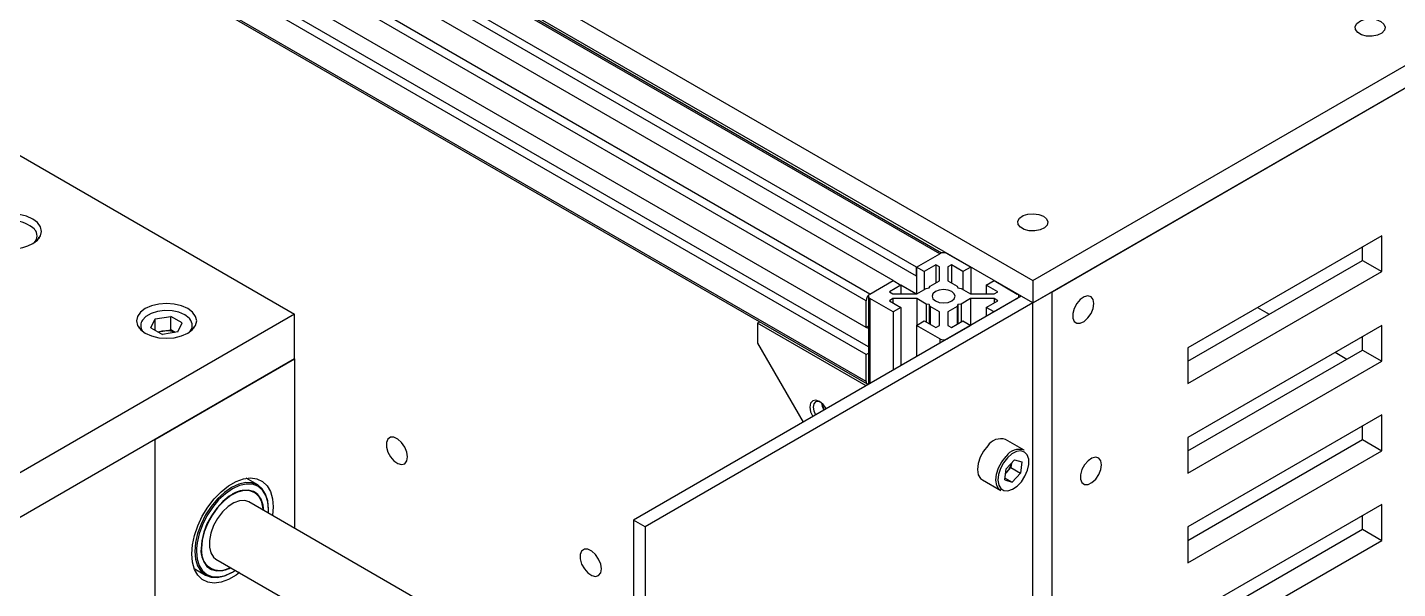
# Model space of a CAD drawing. Header units: millimetres. Extents: x -190 to 12889, y -227 to 3957.
# Drawn here: x 12323.2 to 12573.1, y 766.4 to 868.7 of the extents above; entities that cross this region are included whole.
import ezdxf

# ---------------------------------------------------------------- set-up
doc = ezdxf.new("R2010")
doc.units = ezdxf.units.MM
doc.header["$LTSCALE"] = 0.7
doc.layers.get('0').update_dxf_attribs({"color": 255})
doc.layers.add('DIM', color=94, linetype='Continuous', lineweight=25)

# ---------------------------------------------------------------- blocks, each defined once
blk = doc.blocks.new('3d')
at = {"color": 5, "linetype": 'Continuous', "lineweight": 25}
for p, q in [((17589.11, 928.39), (17904.48, 746.33)), ((17904.48, 742.25), (17589.11, 924.31)), ((17887.51, 751.23), (17604.67, 914.51)), ((17887.86, 751.36), (17605.17, 914.56)), ((17879.02, 746.33), (17596.18, 909.62)), ((17883.27, 748.78), (17600.42, 912.06)), ((17883.27, 747.15), (17600.42, 910.43)), ((17874.78, 743.88), (17591.94, 907.17)), ((17874.07, 742.66), (17591.23, 905.94)), ((17874.07, 737.76), (17591.23, 901.04)), ((17874.07, 732.86), (17591.23, 896.14)), ((17874.49, 734.26), (17592.64, 896.96)), ((17904.48, 746.33), (18042.36, 825.93)), ((17904.48, 742.25), (18042.36, 821.85)), ((17908.01, 744.29), (18042.36, 821.85)), ((17874.07, 727.96), (17723.71, 814.76)), ((17723.42, 814.59), (17874.28, 727.5)), ((17714.73, 772.02), (17769.83, 740.21)), ((17723.21, 754.25), (17723.19, 753.96)), ((17723.21, 753.99), (17723.21, 754.25)), ((17968.12, 754.49), (17932.76, 734.08)), ((17964.58, 750), (17964.58, 752.45)), ((17968.12, 747.96), (17968.12, 754.49)), ((17883.27, 748.78), (17887.51, 751.23)), ((17888.92, 751.23), (17893.16, 748.78)), ((17932.76, 731.63), (17964.58, 750)), ((17964.58, 750), (17968.12, 747.96)), ((17884.68, 747.97), (17883.27, 748.78)), ((17883.27, 748.78), (17883.27, 743.91)), ((17883.27, 747.15), (17883.27, 748.78)), ((17886.8, 749.19), (17884.68, 747.97)), ((17884.68, 747.97), (17884.68, 744.7)), ((17887.46, 748.81), (17886.8, 749.19)), ((17886.8, 749.19), (17886.8, 745.93)), ((17887.46, 746.31), (17887.46, 748.81)), ((17889.63, 749.19), (17888.96, 748.81)), ((17888.96, 748.81), (17888.96, 746.31)), ((17891.75, 747.97), (17889.63, 749.19)), ((17889.63, 749.19), (17889.63, 745.93)), ((17893.16, 748.78), (17891.75, 747.97)), ((17891.75, 747.97), (17891.75, 744.7)), ((17893.16, 748.78), (17893.16, 743.91)), ((17932.76, 727.55), (17968.12, 747.96)), ((17874.78, 743.88), (17879.02, 746.33)), ((17880.44, 745.52), (17878.32, 744.29)), ((17879.02, 746.33), (17880.44, 745.52)), ((17880.44, 745.52), (17880.44, 743.91)), ((17883.14, 743.91), (17880.44, 745.47)), ((17883.31, 743.91), (17885.02, 744.9)), ((17885.02, 744.9), (17885.6, 744.99)), ((17885.6, 744.99), (17885.75, 745.32)), ((17885.75, 745.32), (17887.46, 746.31)), ((17888.96, 746.31), (17890.68, 745.32)), ((17890.68, 745.32), (17890.83, 744.99)), ((17890.83, 744.99), (17891.41, 744.9)), ((17891.41, 744.9), (17893.12, 743.91)), ((17895.99, 745.52), (17897.41, 746.33)), ((17898.11, 744.29), (17895.99, 745.52)), ((17895.99, 745.52), (17895.99, 743.91)), ((17897.41, 746.33), (17901.65, 743.88)), ((17904.48, 746.33), (17904.48, 742.25)), ((17902.36, 743.48), (17831.65, 702.66)), ((17904.48, 742.25), (17833.77, 701.43)), ((17874.07, 737.76), (17874.07, 742.66)), ((17874.49, 743.48), (17874.49, 727.39)), ((17879.02, 740.62), (17874.78, 743.07)), ((17874.78, 743.07), (17874.78, 727.56)), ((17878.32, 744.29), (17878.98, 743.91)), ((17878.98, 743.04), (17878.32, 742.66)), ((17878.32, 742.66), (17880.44, 741.44)), ((17878.98, 743.91), (17883.31, 743.91)), ((17883.31, 743.04), (17878.98, 743.04)), ((17878.98, 743.04), (17878.98, 742.28)), ((17883.25, 743.91), (17883.27, 743.93)), ((17885.02, 742.06), (17883.31, 743.04)), ((17883.31, 743.04), (17883.31, 738.19)), ((17893.12, 743.04), (17891.41, 742.06)), ((17893.12, 743.91), (17897.45, 743.91)), ((17897.45, 743.04), (17893.12, 743.04)), ((17893.12, 743.04), (17893.12, 738.19)), ((17895.99, 741.44), (17898.11, 742.66)), ((17901.65, 743.07), (17897.41, 740.62)), ((17897.45, 743.91), (17898.11, 744.29)), ((17898.11, 742.66), (17897.45, 743.04)), ((17897.45, 743.04), (17897.45, 742.28)), ((17901.94, 743.24), (17901.94, 743.48)), ((17904.48, 742.25), (17902.36, 743.48)), ((17904.48, 742.25), (17908.01, 744.29)), ((17904.48, 641.41), (17904.48, 742.25)), ((17904.48, 644.27), (17904.48, 742.25)), ((17908.01, 639.37), (17908.01, 744.29)), ((17769.83, 740.21), (17699.12, 699.39)), ((17744.42, 739.37), (17747.26, 739.8)), ((17749.33, 738.61), (17747.26, 739.8)), ((17747.26, 737.36), (17747.26, 739.8)), ((17769.83, 732.04), (17769.83, 740.21)), ((17880.44, 741.44), (17879.02, 740.62)), ((17879.02, 740.62), (17879.02, 730.01)), ((17880.44, 741.44), (17880.44, 730.82)), ((17885.6, 741.97), (17885.02, 742.06)), ((17885.02, 742.06), (17885.02, 738.79)), ((17885.75, 741.63), (17885.6, 741.97)), ((17885.6, 741.97), (17885.6, 738.46)), ((17887.46, 740.64), (17885.75, 741.63)), ((17885.75, 741.63), (17885.75, 738.37)), ((17887.46, 738.14), (17887.46, 740.64)), ((17890.68, 741.63), (17888.96, 740.64)), ((17888.96, 740.64), (17888.96, 738.14)), ((17890.83, 741.97), (17890.68, 741.63)), ((17890.68, 741.63), (17890.68, 738.37)), ((17891.41, 742.06), (17890.83, 741.97)), ((17890.83, 741.97), (17890.83, 738.46)), ((17891.41, 742.06), (17891.41, 738.79)), ((17897.41, 740.62), (17895.99, 741.44)), ((17895.99, 741.44), (17895.99, 739.8)), ((17945.47, 741.42), (17947.6, 740.2)), ((17741.5, 737.92), (17741.5, 737.66)), ((17741.52, 737.63), (17741.5, 737.92)), ((17743.66, 737.73), (17744.42, 739.37)), ((17743.66, 737.73), (17745.74, 736.53)), ((17744.42, 737.29), (17744.42, 739.37)), ((17745.84, 737.14), (17747.26, 737.36)), ((17748.06, 736.89), (17747.26, 737.36)), ((17748.57, 736.97), (17749.33, 738.61)), ((17751.5, 737.92), (17751.47, 737.63)), ((17751.5, 737.66), (17751.5, 737.92)), ((17854.27, 738.58), (17854.69, 738.81)), ((17874.07, 727.15), (17854.27, 738.58)), ((17854.27, 738.58), (17854.27, 734.9)), ((17874.49, 738), (17874.07, 737.76)), ((17874.49, 737.57), (17874.11, 737.78)), ((17883.27, 738.17), (17884.68, 738.99)), ((17887.51, 735.72), (17883.27, 738.17)), ((17883.27, 738.17), (17883.27, 732.45)), ((17884.68, 738.99), (17886.8, 737.76)), ((17886.8, 737.76), (17887.46, 738.14)), ((17893.16, 738.17), (17888.92, 735.72)), ((17888.96, 738.14), (17889.63, 737.76)), ((17889.63, 737.76), (17891.75, 738.99)), ((17891.75, 738.99), (17893.16, 738.17)), ((17968.12, 738.16), (17932.76, 717.75)), ((17968.12, 731.63), (17968.12, 738.16)), ((17744.93, 737), (17745.84, 737.14)), ((17748.57, 736.97), (17745.74, 736.53)), ((17854.27, 734.9), (17862.58, 720.51)), ((17887.51, 735.72), (17887.51, 734.9)), ((17964.58, 733.67), (17964.58, 736.12)), ((17874.07, 732.86), (17874.49, 733.1)), ((17874.07, 727.96), (17874.07, 732.86)), ((17932.76, 734.08), (17932.76, 727.55)), ((17932.76, 715.3), (17964.58, 733.67)), ((17959.62, 733.26), (17961.74, 732.03)), ((17964.58, 733.67), (17968.12, 731.63)), ((17769.83, 732.04), (17699.12, 691.22)), ((17744.38, 717.35), (17769.83, 732.04)), ((17769.83, 732.04), (17769.83, 701.17)), ((17932.76, 711.22), (17968.12, 731.63)), ((17968.12, 721.83), (17932.76, 701.42)), ((17964.58, 717.34), (17964.58, 719.79)), ((17968.12, 715.3), (17968.12, 721.83)), ((17744.38, 717.35), (17744.38, 570.37)), ((17902.89, 715.42), (17899.53, 717.35)), ((17932.76, 717.75), (17932.76, 711.22)), ((17932.76, 698.97), (17964.58, 717.34)), ((17964.58, 717.34), (17968.12, 715.3)), ((17932.76, 694.89), (17968.12, 715.3)), ((17901.16, 713.67), (17899.62, 712.04)), ((17899.73, 711.43), (17900.5, 712.24)), ((17900.58, 713.06), (17900.5, 712.24)), ((17900.5, 712.24), (17902.26, 711.22)), ((17901.16, 713.67), (17902.48, 713.26)), ((17902.48, 713.26), (17902.26, 711.22)), ((17763.13, 709.08), (17761.03, 710.29)), ((17895.28, 709.99), (17898.64, 708.05)), ((17899.4, 710.01), (17899.62, 712.04)), ((17899.4, 710.01), (17900.72, 709.6)), ((17899.44, 710.34), (17900.72, 709.6)), ((17899.53, 711.23), (17899.73, 711.43)), ((17900.72, 709.6), (17902.26, 711.22)), ((17762.52, 707.7), (17762.45, 707.74)), ((17831.65, 665.48), (17761.52, 705.97)), ((17968.12, 705.5), (17932.76, 685.09)), ((17968.12, 698.97), (17968.12, 705.5)), ((17833.77, 701.43), (17831.65, 702.66)), ((17831.65, 702.66), (17831.65, 496.63)), ((17964.58, 701.01), (17964.58, 703.46)), ((17833.77, 701.43), (17833.77, 495.4)), ((17932.76, 701.42), (17932.76, 694.89)), ((17932.76, 682.64), (17964.58, 701.01)), ((17964.58, 701.01), (17968.12, 698.97)), ((17751.96, 697.48), (17751.94, 696.97)), ((17932.76, 678.56), (17968.12, 698.97)), ((17755.52, 695.57), (17831.65, 651.63)), ((17751.53, 693.83), (17753.63, 692.63)), ((17754.45, 693.88), (17754.52, 693.84))]:
    blk.add_line(p, q, dxfattribs=at)
at = {"color": 5, "linetype": 'Continuous', "lineweight": 25, "flags": 128}
for points in [[(17967.94, 793.58), (17968.51, 793.1), (17968.74, 792.53), (17968.6, 791.96), (17968.11, 791.45), (17967.33, 791.07), (17966.38, 790.89), (17965.37, 790.92), (17964.44, 791.15), (17963.73, 791.56), (17963.32, 792.1), (17963.27, 792.68), (17963.59, 793.23), (17964.24, 793.68), (17965.12, 793.97), (17966.12, 794.05), (17967.11, 793.91), (17967.94, 793.58)], [(17722.1, 753.07), (17722.98, 753.73), (17723.53, 754.49), (17723.71, 755.31), (17723.53, 756.13), (17722.98, 756.9), (17722.1, 757.56), (17720.96, 758.06), (17719.64, 758.38), (17718.21, 758.49), (17716.79, 758.38), (17715.46, 758.06), (17714.73, 757.77)], [(17906.42, 758.07), (17906.99, 757.59), (17907.23, 757.02), (17907.09, 756.44), (17906.59, 755.93), (17905.82, 755.56), (17904.86, 755.38), (17903.85, 755.4), (17902.92, 755.64), (17902.21, 756.05), (17901.8, 756.58), (17901.75, 757.17), (17902.08, 757.72), (17902.72, 758.17), (17903.6, 758.45), (17904.61, 758.53), (17905.59, 758.4), (17906.42, 758.07)], [(17886.73, 744.33), (17886.27, 743.94), (17886.11, 743.48), (17886.27, 743.01), (17886.73, 742.62), (17887.41, 742.36), (17888.21, 742.26), (17889.02, 742.36), (17889.7, 742.62), (17890.16, 743.01), (17890.31, 743.48), (17890.16, 743.94), (17889.7, 744.33), (17889.02, 744.6), (17888.21, 744.69), (17887.41, 744.6), (17886.73, 744.33)], [(17750.39, 736.74), (17751.26, 737.4), (17751.81, 738.16), (17752, 738.98), (17751.81, 739.81), (17751.26, 740.57), (17750.39, 741.23), (17749.25, 741.73), (17747.92, 742.05), (17746.5, 742.16), (17745.07, 742.05), (17743.75, 741.73), (17742.61, 741.23), (17741.73, 740.57), (17741.18, 739.81), (17741, 738.98), (17741.18, 738.16), (17741.73, 737.4), (17742.61, 736.74), (17743.75, 736.23), (17745.07, 735.92), (17746.5, 735.81), (17747.92, 735.92), (17749.25, 736.23), (17750.39, 736.74)], [(17915.62, 742.15), (17915.48, 742.88), (17915.11, 743.37), (17914.54, 743.54), (17913.85, 743.37), (17913.14, 742.88), (17912.5, 742.14), (17912.02, 741.25), (17911.76, 740.34), (17911.76, 739.51), (17912.02, 738.89), (17912.5, 738.56), (17913.14, 738.56), (17913.85, 738.89), (17914.54, 739.52), (17915.11, 740.34), (17915.48, 741.26), (17915.62, 742.15)], [(17750.73, 739.34), (17750.62, 739.47), (17749.82, 740.09), (17748.75, 740.55), (17747.5, 740.82), (17746.16, 740.87), (17744.85, 740.71), (17743.68, 740.34), (17742.73, 739.79), (17742.09, 739.12), (17741.99, 738.94)], [(17865.59, 724.29), (17864.91, 724.52), (17864.34, 724.41), (17863.95, 723.97), (17863.82, 723.27), (17863.95, 722.41), (17864.34, 721.53)], [(17865.75, 724.19), (17865.33, 724.3), (17864.86, 724.21), (17864.54, 723.85), (17864.43, 723.27), (17864.54, 722.56), (17864.86, 721.83)], [(17866.84, 722.97), (17866.26, 723.74), (17865.59, 724.29)], [(17865.94, 724.04), (17866.05, 723.43), (17866.37, 722.7)], [(17865.99, 724), (17866.08, 723.63), (17866.46, 722.75)], [(17790.46, 714.17), (17790.33, 715.06), (17789.95, 715.98), (17789.38, 716.8), (17788.69, 717.43), (17787.98, 717.76), (17787.34, 717.76), (17786.86, 717.43), (17786.6, 716.81), (17786.6, 715.99), (17786.86, 715.07), (17787.34, 714.18), (17787.98, 713.44), (17788.69, 712.96), (17789.38, 712.78), (17789.95, 712.95), (17790.33, 713.44), (17790.46, 714.17)], [(17896.26, 716.22), (17895.49, 715.24), (17894.89, 714.13), (17894.52, 712.97), (17894.4, 711.88), (17894.55, 710.94), (17894.95, 710.25), (17895.28, 709.99)], [(17899.86, 714.03), (17899.14, 713.11), (17898.58, 712.06), (17898.23, 710.97), (17898.11, 709.94), (17898.26, 709.06), (17898.63, 708.41), (17899.22, 708.05), (17899.96, 708), (17900.78, 708.28), (17901.62, 708.85), (17902.4, 709.67), (17903.05, 710.67), (17903.51, 711.75), (17903.75, 712.82), (17903.73, 713.79), (17903.47, 714.56), (17902.98, 715.07), (17902.31, 715.28), (17901.52, 715.16), (17900.68, 714.73), (17899.86, 714.03)], [(17898.64, 708.05), (17898.31, 708.31), (17897.91, 709), (17897.76, 709.94), (17897.88, 711.03), (17898.25, 712.19), (17898.85, 713.3), (17899.62, 714.28)], [(17917.03, 712.75), (17916.9, 713.49), (17916.52, 713.97), (17915.95, 714.14), (17915.26, 713.97), (17914.55, 713.48), (17913.91, 712.75), (17913.43, 711.86), (17913.17, 710.94), (17913.17, 710.11), (17913.43, 709.49), (17913.91, 709.16), (17914.55, 709.16), (17915.26, 709.5), (17915.95, 710.12), (17916.52, 710.95), (17916.9, 711.87), (17917.03, 712.75)], [(17751.09, 696.49), (17751.22, 698.13), (17751.6, 699.87), (17752.21, 701.64), (17753.03, 703.38), (17754.04, 705.03), (17755.21, 706.54), (17756.49, 707.84), (17757.83, 708.91), (17759.2, 709.7), (17760.55, 710.19), (17761.83, 710.36), (17762.99, 710.2), (17764.01, 709.71), (17764.83, 708.93), (17765.44, 707.87), (17765.82, 706.56), (17765.94, 705.06), (17765.83, 703.48)], [(17899.54, 711.25), (17899.55, 711.26), (17899.73, 711.43)], [(17765.09, 704.65), (17765.09, 704.73), (17764.97, 706.17), (17764.58, 707.4), (17763.96, 708.39), (17763.13, 709.08), (17762.11, 709.46), (17760.95, 709.5), (17759.69, 709.22), (17758.38, 708.61), (17757.07, 707.7), (17755.81, 706.54), (17754.64, 705.15), (17753.63, 703.6), (17752.79, 701.94), (17752.17, 700.24), (17751.79, 698.56), (17751.66, 696.97)], [(17765.07, 703.92), (17765.09, 704.57), (17764.97, 705.98), (17764.59, 707.18), (17763.99, 708.15), (17763.17, 708.83), (17762.17, 709.19), (17761.03, 709.24), (17759.8, 708.96), (17758.52, 708.37), (17757.24, 707.48), (17756, 706.33), (17754.86, 704.98), (17753.87, 703.46), (17753.05, 701.83), (17752.44, 700.17), (17752.07, 698.53), (17751.96, 697.48)], [(17764.24, 704.4), (17764.12, 705.38), (17763.75, 706.48), (17763.15, 707.33), (17762.35, 707.9), (17761.38, 708.15), (17760.29, 708.08), (17759.12, 707.69), (17757.92, 707), (17756.75, 706.04), (17755.65, 704.85), (17754.69, 703.47), (17753.88, 701.98), (17753.29, 700.44), (17752.92, 698.91), (17752.79, 697.46), (17752.92, 696.16), (17753.29, 695.06), (17753.88, 694.21), (17754.69, 693.64), (17755.65, 693.39), (17756.75, 693.46), (17757.92, 693.85), (17758.24, 694)], [(17764.16, 704.44), (17764.14, 704.72), (17763.88, 705.95), (17763.37, 706.94), (17762.63, 707.63), (17761.69, 708.01), (17760.61, 708.05), (17759.43, 707.75), (17758.21, 707.12), (17757, 706.19), (17755.87, 705.01), (17754.86, 703.64), (17754.01, 702.12), (17753.38, 700.55), (17752.99, 698.99), (17752.86, 697.51)], [(17761.52, 705.97), (17760.79, 706.22), (17759.83, 706.19), (17758.78, 705.81), (17757.72, 705.12), (17756.71, 704.16), (17755.81, 702.98), (17755.09, 701.67), (17754.57, 700.3), (17754.31, 698.96), (17754.31, 697.73), (17754.57, 696.69), (17755.09, 695.91), (17755.52, 695.57)], [(17825.81, 693.76), (17825.68, 694.65), (17825.31, 695.57), (17824.73, 696.39), (17824.05, 697.02), (17823.34, 697.35), (17822.7, 697.35), (17822.21, 697.02), (17821.96, 696.4), (17821.96, 695.58), (17822.21, 694.66), (17822.7, 693.77), (17823.34, 693.03), (17824.05, 692.55), (17824.73, 692.37), (17825.31, 692.54), (17825.68, 693.03), (17825.81, 693.76)], [(17759.83, 693.09), (17759.2, 692.63), (17757.83, 691.84), (17756.49, 691.35), (17755.21, 691.19), (17754.04, 691.35), (17753.03, 691.83), (17752.21, 692.61), (17751.6, 693.68), (17751.22, 694.98), (17751.09, 696.49)], [(17751.66, 696.97), (17751.79, 695.54), (17752.17, 694.3), (17752.79, 693.32), (17753.63, 692.63), (17754.64, 692.25), (17755.81, 692.2), (17757.07, 692.49), (17758.36, 693.09)], [(17751.94, 696.97), (17752.07, 695.57), (17752.44, 694.36), (17753.05, 693.4), (17753.87, 692.72), (17754.86, 692.35), (17756, 692.3), (17757.24, 692.58), (17758.52, 693.18), (17759.07, 693.52)]]:
    blk.add_lwpolyline(points, dxfattribs=at)
at = {"color": 5, "linetype": 'Continuous', "lineweight": 25}
for centre, radius, start, end in [((17718.15, 750.75), 6.54, 48.8954, 121.5153), ((17721.13, 754.49), 1.77, 314.8414, 41.8669), ((17718.2, 760.55), 8.44, 245.7647, 297.5551), ((17888.21, 749.87), 1.54, 62.6097, 117.3903), ((17875.61, 742.59), 1.54, 122.6055, 177.3945), ((17874.93, 743.48), 0.437, 110.7834, 249.2166), ((17901.5, 743.48), 0.437, 290.7834, 69.2166), ((17743.53, 738.16), 1.73, 152.9168, 226.0806), ((17746.49, 733.09), 4.1, 67.8801, 99.175), ((17749.42, 738.16), 1.77, 314.8413, 41.8669), ((17746.37, 733.57), 3.61, 98.4622, 111.4148), ((17888.21, 737.09), 1.54, 242.6097, 297.3903), ((17874.5, 727.89), 0.431, 170.2863, 268.5353), ((17898.65, 714.6), 2.89, 72.2796, 146.004), ((17902.01, 712.67), 2.89, 72.2796, 146.004), ((17897.29, 713.74), 3.36, 316.5679, 348.1202), ((17760.81, 703.93), 4.15, 66.7268, 124.1166), ((17760.25, 704.61), 3.92, 357.4541, 55.0337), ((17756.69, 697.1), 3.92, 174.0567, 235.1107), ((17756.27, 696.94), 3.46, 170.5942, 303.1888), ((17756.05, 697.47), 4.02, 245.7612, 301.7618)]:
    blk.add_arc(centre, radius, start, end, dxfattribs=at)

msp = doc.modelspace()

# ---------------------------------------------------------------- block references
at = {"layer": 'DIM'}
msp.add_blockref('3d', (-5397.9356, 76.177), dxfattribs=at)

doc.saveas('drawing.dxf')
